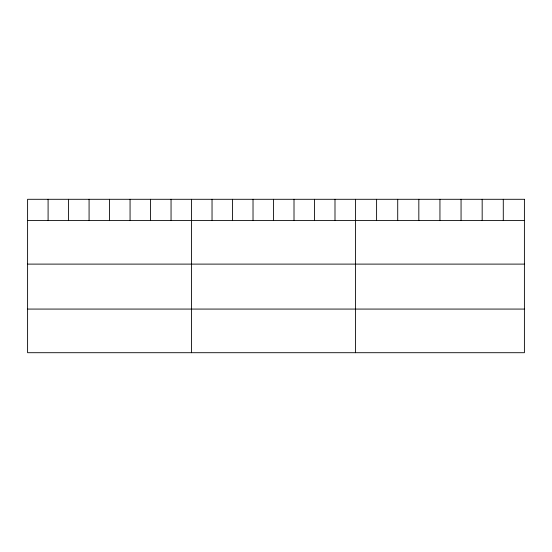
<?xml version="1.0" encoding="UTF-8"?>
<svg xmlns="http://www.w3.org/2000/svg" width="552" height="552" viewBox="0 0 552 552"><rect width="100%" height="100%" fill="white"/><g stroke="black" fill="none" stroke-linecap="round" stroke-linejoin="round"><path stroke-width="0.83" d="M27.6 220.476L524.4 220.476M27.6 264.111L524.4 264.111M27.6 309.072L524.4 309.072M503.286 199.293L503.286 220.476M482.172 199.293L482.172 220.476M461.058 199.293L461.058 220.476M439.944 199.293L439.944 220.476M418.83 199.293L418.83 220.476M397.716 199.293L397.716 220.476M376.602 199.293L376.602 220.476M355.488 199.293L355.488 352.707M334.995 199.293L334.995 220.476M314.502 199.293L314.502 220.476M294.009 199.293L294.009 220.476M273.516 199.293L273.516 220.476M253.023 199.293L253.023 220.476M232.53 199.293L232.53 220.476M212.037 199.293L212.037 220.476M191.544 199.293L191.544 352.707M171.051 199.293L171.051 220.476M150.558 199.293L150.558 220.476M130.065 199.293L130.065 220.476M109.572 199.293L109.572 220.476M89.079 199.293L89.079 220.476M68.586 199.293L68.586 220.476M48.093 199.293L48.093 220.476M524.4 199.293L27.6 199.293L27.6 352.707L524.4 352.707L524.4 199.293"/></g></svg>
